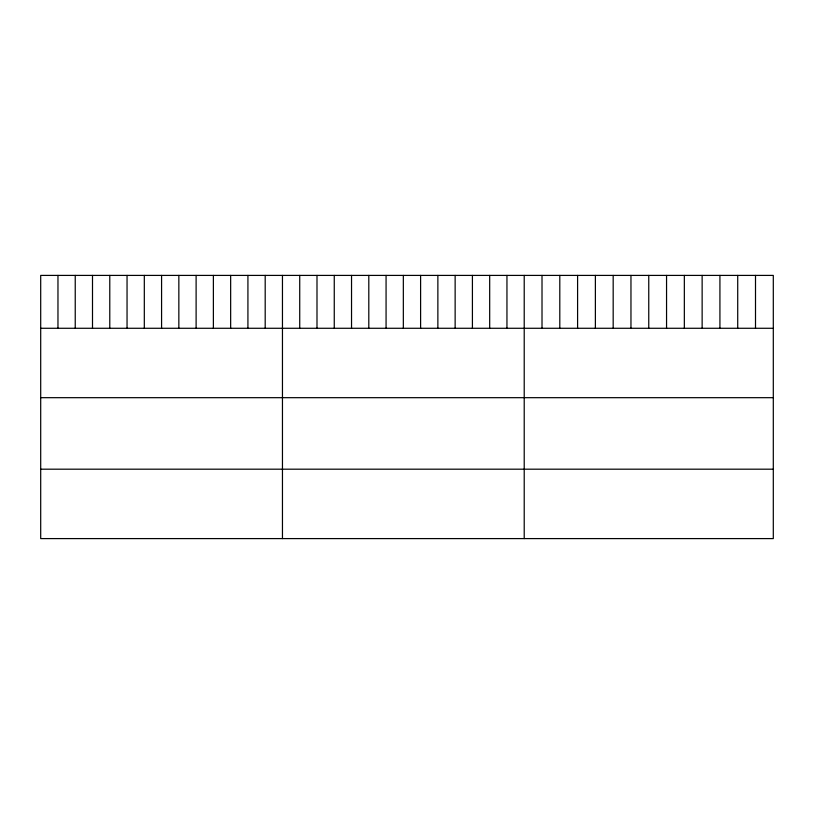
<?xml version="1.0" encoding="UTF-8"?>
<svg xmlns="http://www.w3.org/2000/svg" width="814" height="814" viewBox="0 0 814 814"><rect width="100%" height="100%" fill="white"/><g stroke="black" fill="none" stroke-linecap="round" stroke-linejoin="round"><path stroke-width="1.22" d="M773.3 328.276L773.3 538.593L40.7 538.593L40.7 275.407L773.3 275.407L773.3 328.276L40.7 328.276M40.7 397.68L773.3 397.68M40.7 469.19L773.3 469.19M755.504 275.407L755.504 328.276M737.718 275.407L737.718 328.276M719.922 275.407L719.922 328.276M702.136 275.407L702.136 328.276M684.34 275.407L684.34 328.276M666.554 275.407L666.554 328.276M648.758 275.407L648.758 328.276M630.962 275.407L630.962 328.276M613.176 275.407L613.176 328.276M595.38 275.407L595.38 328.276M577.594 275.407L577.594 328.276M559.798 275.407L559.798 328.276M542.012 275.407L542.012 328.276M524.216 275.407L524.216 538.593M506.949 275.407L506.949 328.276M489.682 275.407L489.682 328.276M472.415 275.407L472.415 328.276M455.138 275.407L455.138 328.276M437.871 275.407L437.871 328.276M420.604 275.407L420.604 328.276M403.337 275.407L403.337 328.276M386.07 275.407L386.07 328.276M368.803 275.407L368.803 328.276M351.536 275.407L351.536 328.276M334.259 275.407L334.259 328.276M316.992 275.407L316.992 328.276M299.725 275.407L299.725 328.276M282.458 275.407L282.458 538.593M265.191 275.407L265.191 328.276M247.924 275.407L247.924 328.276M230.657 275.407L230.657 328.276M213.38 275.407L213.38 328.276M196.113 275.407L196.113 328.276M178.846 275.407L178.846 328.276M161.579 275.407L161.579 328.276M144.312 275.407L144.312 328.276M127.045 275.407L127.045 328.276M109.778 275.407L109.778 328.276M92.501 275.407L92.501 328.276M75.234 275.407L75.234 328.276M57.967 275.407L57.967 328.276"/></g></svg>
